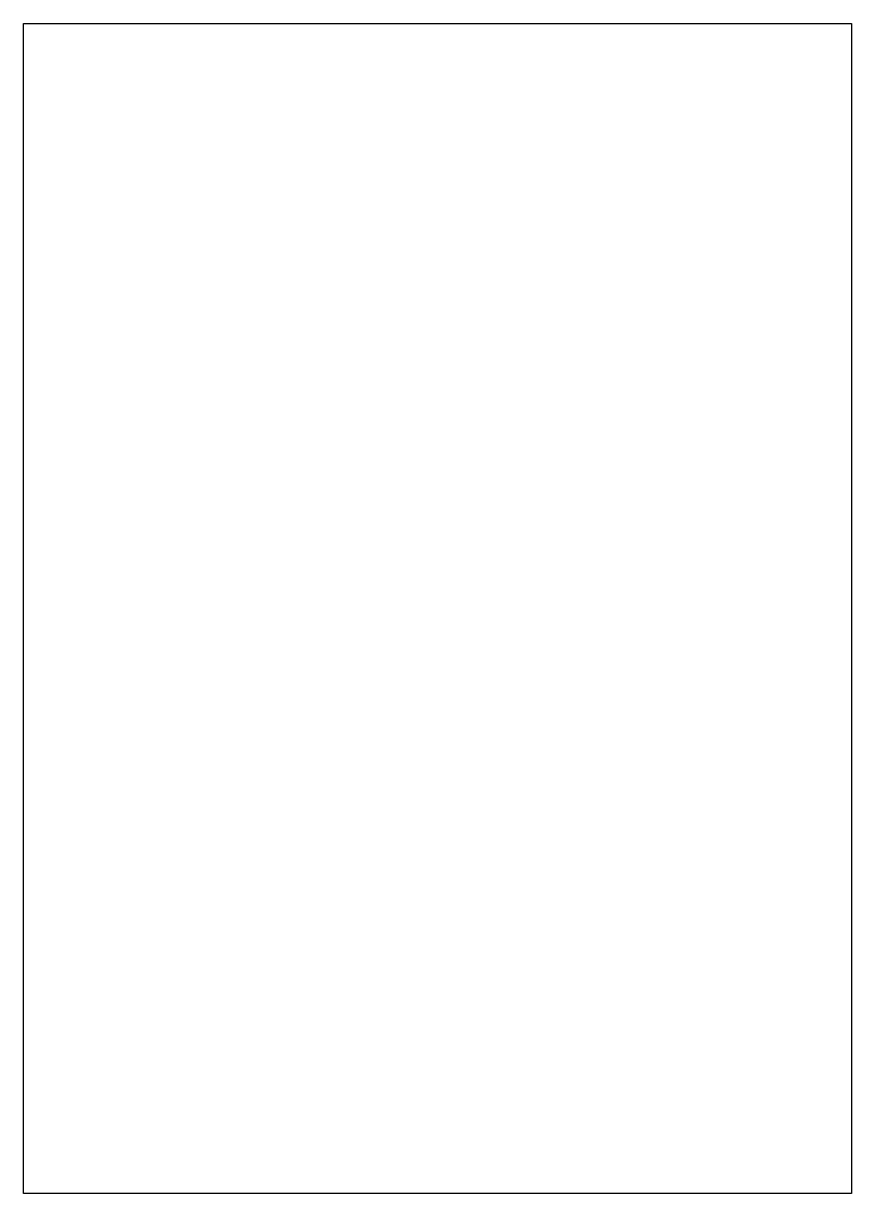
# Paper-space layout 'Layout1' of a CAD drawing. Header units: millimetres. Extents: x 0 to 210, y 0 to 297.
import ezdxf

# ---------------------------------------------------------------- set-up
doc = ezdxf.new("R2010")
doc.units = ezdxf.units.MM
doc.layers.get('0').update_dxf_attribs({"linetype": 'CONTINUOUS'})
picture_1 = doc.add_image_def('image2.png', size_in_pixel=(2100, 2970))

psp = doc.layouts.get("Layout1")

# ---------------------------------------------------------------- pictures from other files: only their frames are drawn
image = psp.add_image(picture_1, insert=(0, 0), size_in_units=(210, 297))

doc.saveas('drawing.dxf')
